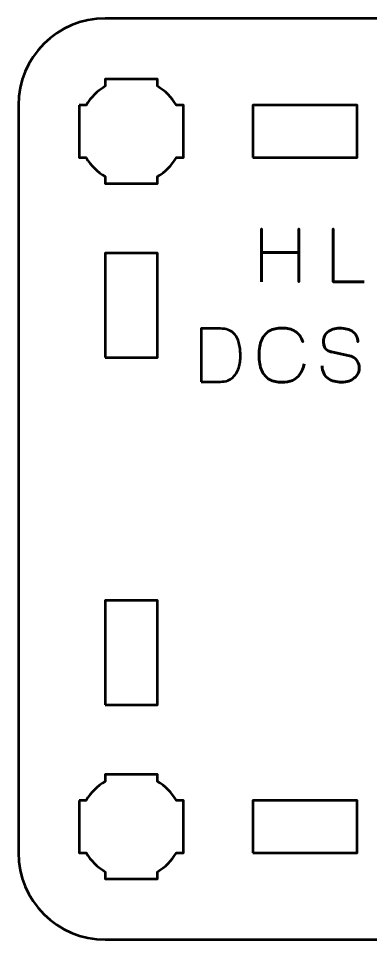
# Model space of a CAD drawing. Header units: centimetres. Extents: x -13.15 to -7.85, y -17.5 to -12.2.
# Drawn here: x -13.15 to -11.12, y -17.5 to -12.2 of the extents above; entities that cross this region are included whole.
import ezdxf

# ---------------------------------------------------------------- set-up
doc = ezdxf.new("R2010")
doc.units = ezdxf.units.CM
doc.header["$MEASUREMENT"] = 0
doc.layers.add('Layer 1', color=7, linetype='Continuous')

msp = doc.modelspace()

# ---------------------------------------------------------------- linework, layer by layer
at = {"layer": 'Layer 1', "lineweight": 53}
for points in [[(-11.8, -13), (-11.2, -13), (-11.2, -12.7), (-11.8, -12.7), (-11.8, -13)], [(-12.65, -14.15), (-12.35, -14.15), (-12.35, -13.55), (-12.65, -13.55), (-12.65, -14.15)], [(-12.65, -16.15), (-12.35, -16.15), (-12.35, -15.55), (-12.65, -15.55), (-12.65, -16.15)], [(-11.8, -17), (-11.2, -17), (-11.2, -16.7), (-11.8, -16.7), (-11.8, -17)]]:
    msp.add_lwpolyline(points, close=True, dxfattribs=at)
for points, knots in [([(-13.15, -17), (-13.15, -17), (-13.15, -12.7), (-13.15, -12.7), (-13.15, -12.7), (-13.15, -12.42391), (-12.92609, -12.2), (-12.65, -12.2), (-12.65, -12.2), (-12.65, -12.2), (-8.35, -12.2), (-8.35, -12.2), (-8.35, -12.2), (-8.07391, -12.2), (-7.85, -12.42391), (-7.85, -12.7), (-7.85, -12.7), (-7.85, -12.7), (-7.85, -17), (-7.85, -17), (-7.85, -17), (-7.85, -17.27609), (-8.07391, -17.5), (-8.35, -17.5), (-8.35, -17.5), (-8.35, -17.5), (-12.65, -17.5), (-12.65, -17.5), (-12.65, -17.5), (-12.92609, -17.5), (-13.15, -17.27609), (-13.15, -17)], [0, 0, 0, 0, 0.125, 0.125, 0.125, 0.125, 0.25, 0.25, 0.25, 0.25, 0.375, 0.375, 0.375, 0.375, 0.5, 0.5, 0.5, 0.5, 0.625, 0.625, 0.625, 0.625, 0.75, 0.75, 0.75, 0.75, 0.875, 0.875, 0.875, 0.875, 1, 1, 1, 1]), ([(-12.8, -12.7), (-12.8, -12.7), (-12.75985, -12.7), (-12.75985, -12.7), (-12.75985, -12.7), (-12.7335, -12.65447), (-12.69553, -12.6165), (-12.65, -12.59015), (-12.65, -12.59015), (-12.65, -12.59015), (-12.65, -12.55), (-12.65, -12.55), (-12.65, -12.55), (-12.65, -12.55), (-12.5, -12.55), (-12.5, -12.55), (-12.5, -12.55), (-12.5, -12.55), (-12.35, -12.55), (-12.35, -12.55), (-12.35, -12.55), (-12.35, -12.55), (-12.35, -12.59015), (-12.35, -12.59015), (-12.35, -12.59015), (-12.30447, -12.6165), (-12.2665, -12.65447), (-12.24015, -12.7), (-12.24015, -12.7), (-12.24015, -12.7), (-12.2, -12.7), (-12.2, -12.7), (-12.2, -12.7), (-12.2, -12.7), (-12.2, -12.85), (-12.2, -12.85), (-12.2, -12.85), (-12.2, -12.85), (-12.2, -13), (-12.2, -13), (-12.2, -13), (-12.2, -13), (-12.24015, -13), (-12.24015, -13), (-12.24015, -13), (-12.2665, -13.04553), (-12.30447, -13.0835), (-12.35, -13.10985), (-12.35, -13.10985), (-12.35, -13.10985), (-12.35, -13.15), (-12.35, -13.15), (-12.35, -13.15), (-12.35, -13.15), (-12.5, -13.15), (-12.5, -13.15), (-12.5, -13.15), (-12.5, -13.15), (-12.65, -13.15), (-12.65, -13.15), (-12.65, -13.15), (-12.65, -13.15), (-12.65, -13.10985), (-12.65, -13.10985), (-12.65, -13.10985), (-12.69553, -13.0835), (-12.7335, -13.04553), (-12.75985, -13), (-12.75985, -13), (-12.75985, -13), (-12.8, -13), (-12.8, -13), (-12.8, -13), (-12.8, -13), (-12.8, -12.85), (-12.8, -12.85), (-12.8, -12.85), (-12.8, -12.85), (-12.8, -12.7), (-12.8, -12.7)], [0, 0, 0, 0, 0.05, 0.05, 0.05, 0.05, 0.1, 0.1, 0.1, 0.1, 0.15, 0.15, 0.15, 0.15, 0.2, 0.2, 0.2, 0.2, 0.25, 0.25, 0.25, 0.25, 0.3, 0.3, 0.3, 0.3, 0.35, 0.35, 0.35, 0.35, 0.4, 0.4, 0.4, 0.4, 0.45, 0.45, 0.45, 0.45, 0.5, 0.5, 0.5, 0.5, 0.55, 0.55, 0.55, 0.55, 0.6, 0.6, 0.6, 0.6, 0.65, 0.65, 0.65, 0.65, 0.7, 0.7, 0.7, 0.7, 0.75, 0.75, 0.75, 0.75, 0.8, 0.8, 0.8, 0.8, 0.85, 0.85, 0.85, 0.85, 0.9, 0.9, 0.9, 0.9, 0.95, 0.95, 0.95, 0.95, 1, 1, 1, 1]), ([(-12.8, -16.7), (-12.8, -16.7), (-12.75985, -16.7), (-12.75985, -16.7), (-12.75985, -16.7), (-12.7335, -16.65447), (-12.69553, -16.6165), (-12.65, -16.59015), (-12.65, -16.59015), (-12.65, -16.59015), (-12.65, -16.55), (-12.65, -16.55), (-12.65, -16.55), (-12.65, -16.55), (-12.5, -16.55), (-12.5, -16.55), (-12.5, -16.55), (-12.5, -16.55), (-12.35, -16.55), (-12.35, -16.55), (-12.35, -16.55), (-12.35, -16.55), (-12.35, -16.59015), (-12.35, -16.59015), (-12.35, -16.59015), (-12.30447, -16.6165), (-12.2665, -16.65447), (-12.24015, -16.7), (-12.24015, -16.7), (-12.24015, -16.7), (-12.2, -16.7), (-12.2, -16.7), (-12.2, -16.7), (-12.2, -16.7), (-12.2, -16.85), (-12.2, -16.85), (-12.2, -16.85), (-12.2, -16.85), (-12.2, -17), (-12.2, -17), (-12.2, -17), (-12.2, -17), (-12.24015, -17), (-12.24015, -17), (-12.24015, -17), (-12.2665, -17.04553), (-12.30447, -17.0835), (-12.35, -17.10985), (-12.35, -17.10985), (-12.35, -17.10985), (-12.35, -17.15), (-12.35, -17.15), (-12.35, -17.15), (-12.35, -17.15), (-12.5, -17.15), (-12.5, -17.15), (-12.5, -17.15), (-12.5, -17.15), (-12.65, -17.15), (-12.65, -17.15), (-12.65, -17.15), (-12.65, -17.15), (-12.65, -17.10985), (-12.65, -17.10985), (-12.65, -17.10985), (-12.69553, -17.0835), (-12.7335, -17.04553), (-12.75985, -17), (-12.75985, -17), (-12.75985, -17), (-12.8, -17), (-12.8, -17), (-12.8, -17), (-12.8, -17), (-12.8, -16.85), (-12.8, -16.85), (-12.8, -16.85), (-12.8, -16.85), (-12.8, -16.7), (-12.8, -16.7)], [0, 0, 0, 0, 0.05, 0.05, 0.05, 0.05, 0.1, 0.1, 0.1, 0.1, 0.15, 0.15, 0.15, 0.15, 0.2, 0.2, 0.2, 0.2, 0.25, 0.25, 0.25, 0.25, 0.3, 0.3, 0.3, 0.3, 0.35, 0.35, 0.35, 0.35, 0.4, 0.4, 0.4, 0.4, 0.45, 0.45, 0.45, 0.45, 0.5, 0.5, 0.5, 0.5, 0.55, 0.55, 0.55, 0.55, 0.6, 0.6, 0.6, 0.6, 0.65, 0.65, 0.65, 0.65, 0.7, 0.7, 0.7, 0.7, 0.75, 0.75, 0.75, 0.75, 0.8, 0.8, 0.8, 0.8, 0.85, 0.85, 0.85, 0.85, 0.9, 0.9, 0.9, 0.9, 0.95, 0.95, 0.95, 0.95, 1, 1, 1, 1])]:
    msp.add_open_spline(points, degree=3, knots=knots, dxfattribs=at)
at = {"layer": 'Layer 1', "color": 5, "lineweight": 53}
for points, knots in [([(-11.75107, -13.71494), (-11.75107, -13.71494), (-11.75107, -13.54603), (-11.75107, -13.54603), (-11.75107, -13.54603), (-11.75107, -13.54603), (-11.5356, -13.54603), (-11.5356, -13.54603), (-11.5356, -13.54603), (-11.5356, -13.54603), (-11.5356, -13.71494), (-11.5356, -13.71494), (-11.5356, -13.71494), (-11.5356, -13.71494), (-11.5356, -13.41014), (-11.5356, -13.41014), (-11.5356, -13.41014), (-11.5356, -13.41014), (-11.5356, -13.54603), (-11.5356, -13.54603), (-11.5356, -13.54603), (-11.5356, -13.54603), (-11.75107, -13.54603), (-11.75107, -13.54603), (-11.75107, -13.54603), (-11.75107, -13.54603), (-11.75107, -13.41014), (-11.75107, -13.41014), (-11.75107, -13.41014), (-11.75107, -13.41014), (-11.75107, -13.71494), (-11.75107, -13.71494)], [0, 0, 0, 0, 0.125, 0.125, 0.125, 0.125, 0.25, 0.25, 0.25, 0.25, 0.375, 0.375, 0.375, 0.375, 0.5, 0.5, 0.5, 0.5, 0.625, 0.625, 0.625, 0.625, 0.75, 0.75, 0.75, 0.75, 0.875, 0.875, 0.875, 0.875, 1, 1, 1, 1]), ([(-11.15968, -13.71494), (-11.15968, -13.71494), (-11.3379, -13.71494), (-11.3379, -13.71494), (-11.3379, -13.71494), (-11.3379, -13.71494), (-11.3379, -13.40972), (-11.3379, -13.40972), (-11.3379, -13.40972), (-11.3379, -13.40972), (-11.3379, -13.71494), (-11.3379, -13.71494), (-11.3379, -13.71494), (-11.3379, -13.71494), (-11.15968, -13.71494), (-11.15968, -13.71494)], [0, 0, 0, 0, 0.25, 0.25, 0.25, 0.25, 0.5, 0.5, 0.5, 0.5, 0.75, 0.75, 0.75, 0.75, 1, 1, 1, 1]), ([(-12.09736, -14.29025), (-12.09736, -14.29025), (-12.09736, -13.98503), (-12.09736, -13.98503), (-12.09736, -13.98503), (-12.09736, -13.98503), (-11.98729, -13.98503), (-11.98729, -13.98503), (-11.98729, -13.98503), (-11.97057, -13.9851), (-11.95611, -13.98729), (-11.9439, -13.99159), (-11.9439, -13.99159), (-11.93177, -13.99589), (-11.92147, -14.00182), (-11.91314, -14.0093), (-11.91314, -14.0093), (-11.90475, -14.01685), (-11.89797, -14.02553), (-11.89268, -14.03526), (-11.89268, -14.03526), (-11.88739, -14.04507), (-11.8833, -14.05551), (-11.8804, -14.06659), (-11.8804, -14.06659), (-11.87751, -14.0776), (-11.87547, -14.08882), (-11.8742, -14.10017), (-11.8742, -14.10017), (-11.87293, -14.11153), (-11.87208, -14.12254), (-11.87173, -14.13319), (-11.87173, -14.13319), (-11.87123, -14.14385), (-11.87158, -14.15507), (-11.87271, -14.16685), (-11.87271, -14.16685), (-11.87384, -14.17863), (-11.87596, -14.19041), (-11.87913, -14.20213), (-11.87913, -14.20213), (-11.88224, -14.21384), (-11.88668, -14.22499), (-11.8924, -14.2355), (-11.8924, -14.2355), (-11.89804, -14.24608), (-11.90524, -14.25547), (-11.91385, -14.26365), (-11.91385, -14.26365), (-11.92253, -14.27184), (-11.9329, -14.27833), (-11.94503, -14.28305), (-11.94503, -14.28305), (-11.95717, -14.28778), (-11.97128, -14.29018), (-11.98729, -14.29025), (-11.98729, -14.29025), (-11.98729, -14.29025), (-12.09736, -14.29025), (-12.09736, -14.29025)], [0, 0, 0, 0, 0.0666667, 0.0666667, 0.0666667, 0.0666667, 0.1333333, 0.1333333, 0.1333333, 0.1333333, 0.2, 0.2, 0.2, 0.2, 0.2666667, 0.2666667, 0.2666667, 0.2666667, 0.3333333, 0.3333333, 0.3333333, 0.3333333, 0.4, 0.4, 0.4, 0.4, 0.4666667, 0.4666667, 0.4666667, 0.4666667, 0.5333333, 0.5333333, 0.5333333, 0.5333333, 0.6, 0.6, 0.6, 0.6, 0.6666667, 0.6666667, 0.6666667, 0.6666667, 0.7333333, 0.7333333, 0.7333333, 0.7333333, 0.8, 0.8, 0.8, 0.8, 0.8666667, 0.8666667, 0.8666667, 0.8666667, 0.9333333, 0.9333333, 0.9333333, 0.9333333, 1, 1, 1, 1]), ([(-12.09736, -14.29025), (-12.09736, -14.29025), (-12.09736, -13.98503), (-12.09736, -13.98503), (-12.09736, -13.98503), (-12.09736, -13.98503), (-11.98729, -13.98503), (-11.98729, -13.98503), (-11.98729, -13.98503), (-11.97057, -13.9851), (-11.95611, -13.98729), (-11.9439, -13.99159), (-11.9439, -13.99159), (-11.93177, -13.99589), (-11.92147, -14.00182), (-11.91314, -14.0093), (-11.91314, -14.0093), (-11.90475, -14.01685), (-11.89797, -14.02553), (-11.89268, -14.03526), (-11.89268, -14.03526), (-11.88739, -14.04507), (-11.8833, -14.05551), (-11.8804, -14.06659), (-11.8804, -14.06659), (-11.87751, -14.0776), (-11.87547, -14.08882), (-11.8742, -14.10017), (-11.8742, -14.10017), (-11.87293, -14.11153), (-11.87208, -14.12254), (-11.87173, -14.13319), (-11.87173, -14.13319), (-11.87123, -14.14385), (-11.87158, -14.15507), (-11.87271, -14.16685), (-11.87271, -14.16685), (-11.87384, -14.17863), (-11.87596, -14.19041), (-11.87913, -14.20213), (-11.87913, -14.20213), (-11.88224, -14.21384), (-11.88668, -14.22499), (-11.8924, -14.2355), (-11.8924, -14.2355), (-11.89804, -14.24608), (-11.90524, -14.25547), (-11.91385, -14.26365), (-11.91385, -14.26365), (-11.92253, -14.27184), (-11.9329, -14.27833), (-11.94503, -14.28305), (-11.94503, -14.28305), (-11.95717, -14.28778), (-11.97128, -14.29018), (-11.98729, -14.29025), (-11.98729, -14.29025), (-11.98729, -14.29025), (-12.09736, -14.29025), (-12.09736, -14.29025)], [0, 0, 0, 0, 0.0666667, 0.0666667, 0.0666667, 0.0666667, 0.1333333, 0.1333333, 0.1333333, 0.1333333, 0.2, 0.2, 0.2, 0.2, 0.2666667, 0.2666667, 0.2666667, 0.2666667, 0.3333333, 0.3333333, 0.3333333, 0.3333333, 0.4, 0.4, 0.4, 0.4, 0.4666667, 0.4666667, 0.4666667, 0.4666667, 0.5333333, 0.5333333, 0.5333333, 0.5333333, 0.6, 0.6, 0.6, 0.6, 0.6666667, 0.6666667, 0.6666667, 0.6666667, 0.7333333, 0.7333333, 0.7333333, 0.7333333, 0.8, 0.8, 0.8, 0.8, 0.8666667, 0.8666667, 0.8666667, 0.8666667, 0.9333333, 0.9333333, 0.9333333, 0.9333333, 1, 1, 1, 1]), ([(-11.50554, -14.1878), (-11.51006, -14.212), (-11.51796, -14.23197), (-11.52904, -14.24763), (-11.52904, -14.24763), (-11.54018, -14.26323), (-11.55444, -14.2748), (-11.57179, -14.28235), (-11.57179, -14.28235), (-11.58908, -14.2899), (-11.6094, -14.29371), (-11.63254, -14.29364), (-11.63254, -14.29364), (-11.66069, -14.29371), (-11.68461, -14.28827), (-11.70423, -14.2772), (-11.70423, -14.2772), (-11.72384, -14.26619), (-11.7388, -14.24919), (-11.7491, -14.22612), (-11.7491, -14.22612), (-11.7594, -14.20304), (-11.76455, -14.17348), (-11.76462, -14.13743), (-11.76462, -14.13743), (-11.76455, -14.10152), (-11.7594, -14.07202), (-11.7491, -14.04895), (-11.7491, -14.04895), (-11.7388, -14.02588), (-11.72384, -14.00881), (-11.70423, -13.99773), (-11.70423, -13.99773), (-11.68461, -13.98665), (-11.66069, -13.98115), (-11.63254, -13.98122), (-11.63254, -13.98122), (-11.60241, -13.98115), (-11.57716, -13.98757), (-11.55684, -14.00048), (-11.55684, -14.00048), (-11.53659, -14.01339), (-11.5217, -14.03336), (-11.51232, -14.06038), (-11.51232, -14.06038), (-11.5217, -14.03336), (-11.53659, -14.01339), (-11.55684, -14.00048), (-11.55684, -14.00048), (-11.57716, -13.98757), (-11.60241, -13.98115), (-11.63254, -13.98122), (-11.63254, -13.98122), (-11.66069, -13.98115), (-11.68461, -13.98665), (-11.70423, -13.99773), (-11.70423, -13.99773), (-11.72384, -14.00881), (-11.7388, -14.02588), (-11.7491, -14.04895), (-11.7491, -14.04895), (-11.7594, -14.07202), (-11.76455, -14.10152), (-11.76462, -14.13743), (-11.76462, -14.13743), (-11.76455, -14.17348), (-11.7594, -14.20304), (-11.7491, -14.22612), (-11.7491, -14.22612), (-11.7388, -14.24919), (-11.72384, -14.26619), (-11.70423, -14.2772), (-11.70423, -14.2772), (-11.68461, -14.28827), (-11.66069, -14.29371), (-11.63254, -14.29364), (-11.63254, -14.29364), (-11.6094, -14.29371), (-11.58908, -14.2899), (-11.57179, -14.28235), (-11.57179, -14.28235), (-11.55444, -14.2748), (-11.54018, -14.26323), (-11.52904, -14.24763), (-11.52904, -14.24763), (-11.51796, -14.23197), (-11.51006, -14.212), (-11.50554, -14.1878)], [0, 0, 0, 0, 0.0454545, 0.0454545, 0.0454545, 0.0454545, 0.0909091, 0.0909091, 0.0909091, 0.0909091, 0.1363636, 0.1363636, 0.1363636, 0.1363636, 0.1818182, 0.1818182, 0.1818182, 0.1818182, 0.2272727, 0.2272727, 0.2272727, 0.2272727, 0.2727273, 0.2727273, 0.2727273, 0.2727273, 0.3181818, 0.3181818, 0.3181818, 0.3181818, 0.3636364, 0.3636364, 0.3636364, 0.3636364, 0.4090909, 0.4090909, 0.4090909, 0.4090909, 0.4545455, 0.4545455, 0.4545455, 0.4545455, 0.5, 0.5, 0.5, 0.5, 0.5454545, 0.5454545, 0.5454545, 0.5454545, 0.5909091, 0.5909091, 0.5909091, 0.5909091, 0.6363636, 0.6363636, 0.6363636, 0.6363636, 0.6818182, 0.6818182, 0.6818182, 0.6818182, 0.7272727, 0.7272727, 0.7272727, 0.7272727, 0.7727273, 0.7727273, 0.7727273, 0.7727273, 0.8181818, 0.8181818, 0.8181818, 0.8181818, 0.8636364, 0.8636364, 0.8636364, 0.8636364, 0.9090909, 0.9090909, 0.9090909, 0.9090909, 0.9545455, 0.9545455, 0.9545455, 0.9545455, 1, 1, 1, 1]), ([(-11.4014, -14.19796), (-11.40126, -14.21483), (-11.3983, -14.22929), (-11.39237, -14.24136), (-11.39237, -14.24136), (-11.38651, -14.25335), (-11.37833, -14.26316), (-11.36803, -14.27078), (-11.36803, -14.27078), (-11.35766, -14.27833), (-11.34573, -14.2839), (-11.33226, -14.2875), (-11.33226, -14.2875), (-11.31885, -14.29103), (-11.30446, -14.29279), (-11.28922, -14.29279), (-11.28922, -14.29279), (-11.27384, -14.29272), (-11.26001, -14.29046), (-11.24766, -14.28616), (-11.24766, -14.28616), (-11.23538, -14.28185), (-11.22487, -14.27607), (-11.21605, -14.2688), (-11.21605, -14.2688), (-11.2073, -14.26153), (-11.20053, -14.25342), (-11.19573, -14.24439), (-11.19573, -14.24439), (-11.19093, -14.23536), (-11.18839, -14.22612), (-11.18804, -14.21659), (-11.18804, -14.21659), (-11.18762, -14.2041), (-11.18945, -14.19267), (-11.19347, -14.18237), (-11.19347, -14.18237), (-11.1975, -14.17207), (-11.20371, -14.16346), (-11.2121, -14.15641), (-11.2121, -14.15641), (-11.22043, -14.14935), (-11.23094, -14.14441), (-11.2435, -14.14166), (-11.2435, -14.14166), (-11.2435, -14.14166), (-11.34721, -14.11922), (-11.34721, -14.11922), (-11.34721, -14.11922), (-11.35695, -14.11718), (-11.36535, -14.11372), (-11.37226, -14.10892), (-11.37226, -14.10892), (-11.37918, -14.10406), (-11.38454, -14.09735), (-11.38821, -14.08874), (-11.38821, -14.08874), (-11.39188, -14.08021), (-11.39378, -14.06934), (-11.39378, -14.05615), (-11.39378, -14.05615), (-11.39378, -14.04613), (-11.39173, -14.03668), (-11.38757, -14.02779), (-11.38757, -14.02779), (-11.38348, -14.0189), (-11.37741, -14.01106), (-11.36944, -14.00415), (-11.36944, -14.00415), (-11.36147, -13.99731), (-11.35159, -13.99194), (-11.33988, -13.98806), (-11.33988, -13.98806), (-11.32809, -13.98411), (-11.31462, -13.98214), (-11.29938, -13.98207), (-11.29938, -13.98207), (-11.28407, -13.98207), (-11.27003, -13.98383), (-11.25719, -13.98736), (-11.25719, -13.98736), (-11.24442, -13.99089), (-11.23334, -13.99597), (-11.22403, -14.00274), (-11.22403, -14.00274), (-11.21471, -14.00951), (-11.20752, -14.01784), (-11.20258, -14.02757), (-11.20258, -14.02757), (-11.19764, -14.03738), (-11.19531, -14.0486), (-11.19566, -14.06123), (-11.19566, -14.06123), (-11.19531, -14.0486), (-11.19764, -14.03738), (-11.20258, -14.02757), (-11.20258, -14.02757), (-11.20752, -14.01784), (-11.21471, -14.00951), (-11.22403, -14.00274), (-11.22403, -14.00274), (-11.23334, -13.99597), (-11.24442, -13.99089), (-11.25719, -13.98736), (-11.25719, -13.98736), (-11.27003, -13.98383), (-11.28407, -13.98207), (-11.29938, -13.98207), (-11.29938, -13.98207), (-11.31462, -13.98214), (-11.32809, -13.98411), (-11.33988, -13.98806), (-11.33988, -13.98806), (-11.35159, -13.99194), (-11.36147, -13.99731), (-11.36944, -14.00415), (-11.36944, -14.00415), (-11.37741, -14.01106), (-11.38348, -14.0189), (-11.38757, -14.02779), (-11.38757, -14.02779), (-11.39173, -14.03668), (-11.39378, -14.04613), (-11.39378, -14.05615), (-11.39378, -14.05615), (-11.39378, -14.06934), (-11.39195, -14.08021), (-11.38842, -14.08867), (-11.38842, -14.08867), (-11.38482, -14.09721), (-11.37953, -14.10384), (-11.37261, -14.10871), (-11.37261, -14.10871), (-11.3657, -14.11351), (-11.35723, -14.11704), (-11.34721, -14.11922), (-11.34721, -14.11922), (-11.34721, -14.11922), (-11.2435, -14.14166), (-11.2435, -14.14166), (-11.2435, -14.14166), (-11.23066, -14.14441), (-11.22007, -14.14935), (-11.21175, -14.15641), (-11.21175, -14.15641), (-11.20335, -14.16346), (-11.19721, -14.17207), (-11.19326, -14.18237), (-11.19326, -14.18237), (-11.18938, -14.19267), (-11.18762, -14.2041), (-11.18804, -14.21659), (-11.18804, -14.21659), (-11.18839, -14.22612), (-11.19093, -14.23536), (-11.19573, -14.24439), (-11.19573, -14.24439), (-11.20053, -14.25342), (-11.2073, -14.26153), (-11.21605, -14.2688), (-11.21605, -14.2688), (-11.22487, -14.27607), (-11.23538, -14.28185), (-11.24766, -14.28616), (-11.24766, -14.28616), (-11.26001, -14.29046), (-11.27384, -14.29272), (-11.28922, -14.29279), (-11.28922, -14.29279), (-11.30446, -14.29279), (-11.31885, -14.29103), (-11.33226, -14.2875), (-11.33226, -14.2875), (-11.34573, -14.2839), (-11.35766, -14.27833), (-11.36803, -14.27078), (-11.36803, -14.27078), (-11.37833, -14.26316), (-11.38651, -14.25335), (-11.39237, -14.24136), (-11.39237, -14.24136), (-11.3983, -14.22929), (-11.40126, -14.21483), (-11.4014, -14.19796)], [0, 0, 0, 0, 0.0217391, 0.0217391, 0.0217391, 0.0217391, 0.0434783, 0.0434783, 0.0434783, 0.0434783, 0.0652174, 0.0652174, 0.0652174, 0.0652174, 0.0869565, 0.0869565, 0.0869565, 0.0869565, 0.1086957, 0.1086957, 0.1086957, 0.1086957, 0.1304348, 0.1304348, 0.1304348, 0.1304348, 0.1521739, 0.1521739, 0.1521739, 0.1521739, 0.173913, 0.173913, 0.173913, 0.173913, 0.1956522, 0.1956522, 0.1956522, 0.1956522, 0.2173913, 0.2173913, 0.2173913, 0.2173913, 0.2391304, 0.2391304, 0.2391304, 0.2391304, 0.2608696, 0.2608696, 0.2608696, 0.2608696, 0.2826087, 0.2826087, 0.2826087, 0.2826087, 0.3043478, 0.3043478, 0.3043478, 0.3043478, 0.326087, 0.326087, 0.326087, 0.326087, 0.3478261, 0.3478261, 0.3478261, 0.3478261, 0.3695652, 0.3695652, 0.3695652, 0.3695652, 0.3913043, 0.3913043, 0.3913043, 0.3913043, 0.4130435, 0.4130435, 0.4130435, 0.4130435, 0.4347826, 0.4347826, 0.4347826, 0.4347826, 0.4565217, 0.4565217, 0.4565217, 0.4565217, 0.4782609, 0.4782609, 0.4782609, 0.4782609, 0.5, 0.5, 0.5, 0.5, 0.5217391, 0.5217391, 0.5217391, 0.5217391, 0.5434783, 0.5434783, 0.5434783, 0.5434783, 0.5652174, 0.5652174, 0.5652174, 0.5652174, 0.5869565, 0.5869565, 0.5869565, 0.5869565, 0.6086957, 0.6086957, 0.6086957, 0.6086957, 0.6304348, 0.6304348, 0.6304348, 0.6304348, 0.6521739, 0.6521739, 0.6521739, 0.6521739, 0.673913, 0.673913, 0.673913, 0.673913, 0.6956522, 0.6956522, 0.6956522, 0.6956522, 0.7173913, 0.7173913, 0.7173913, 0.7173913, 0.7391304, 0.7391304, 0.7391304, 0.7391304, 0.7608696, 0.7608696, 0.7608696, 0.7608696, 0.7826087, 0.7826087, 0.7826087, 0.7826087, 0.8043478, 0.8043478, 0.8043478, 0.8043478, 0.826087, 0.826087, 0.826087, 0.826087, 0.8478261, 0.8478261, 0.8478261, 0.8478261, 0.8695652, 0.8695652, 0.8695652, 0.8695652, 0.8913043, 0.8913043, 0.8913043, 0.8913043, 0.9130435, 0.9130435, 0.9130435, 0.9130435, 0.9347826, 0.9347826, 0.9347826, 0.9347826, 0.9565217, 0.9565217, 0.9565217, 0.9565217, 0.9782609, 0.9782609, 0.9782609, 0.9782609, 1, 1, 1, 1])]:
    msp.add_open_spline(points, degree=3, knots=knots, dxfattribs=at)

doc.saveas('drawing.dxf')
